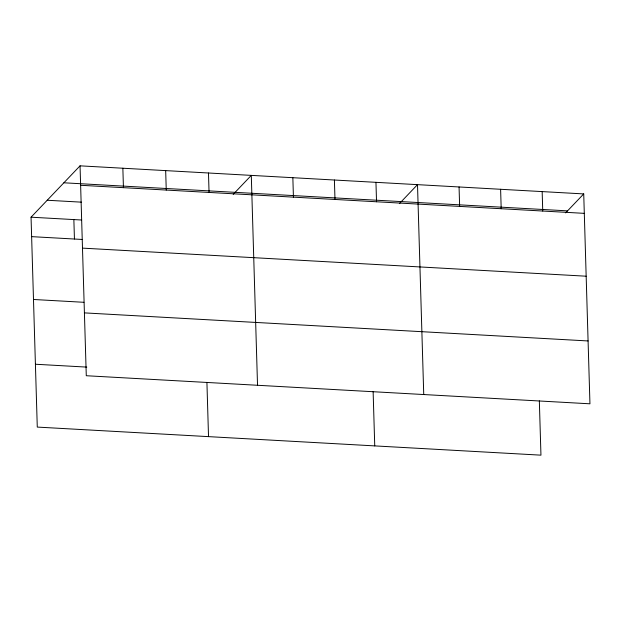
<?xml version="1.0" encoding="UTF-8"?>
<svg xmlns="http://www.w3.org/2000/svg" width="621" height="621" viewBox="0 0 621 621"><rect width="100%" height="100%" fill="white"/><g stroke="black" fill="none" stroke-linecap="round" stroke-linejoin="round"><path stroke-width="0.93" d="M80.047 165.838L86.28 375.728L589.95 403.805L583.724 193.915L80.047 165.838L31.05 217.195L37.276 427.085L540.953 455.162L539.338 400.879M233.209 194.35L251.295 175.386L257.529 385.276M399.419 203.61L417.506 184.647L423.739 394.537M565.63 212.879L583.724 193.915M63.878 182.791L567.547 210.861M80.629 185.283L584.299 213.352M47.219 200.249L81.467 202.159M31.05 217.195L81.475 220.005M31.624 236.64L82.05 239.45M82.492 248.128L586.162 276.205M33.495 299.485L83.913 302.295M84.409 312.883L588.087 340.952M35.413 364.24L86.785 367.104M542.164 191.602L542.746 211.039M500.611 189.281L501.194 208.726M459.059 186.968L459.641 206.405M375.953 182.333L376.536 201.778M373.128 391.618L374.742 445.894M334.401 180.02L334.983 199.457M292.848 177.699L293.43 197.144M208.485 173.003L209.06 192.44M206.917 382.35L208.524 436.633M165.675 170.612L166.249 190.057M122.857 168.229L123.439 187.666M73.86 219.586L74.442 239.023"/></g></svg>
